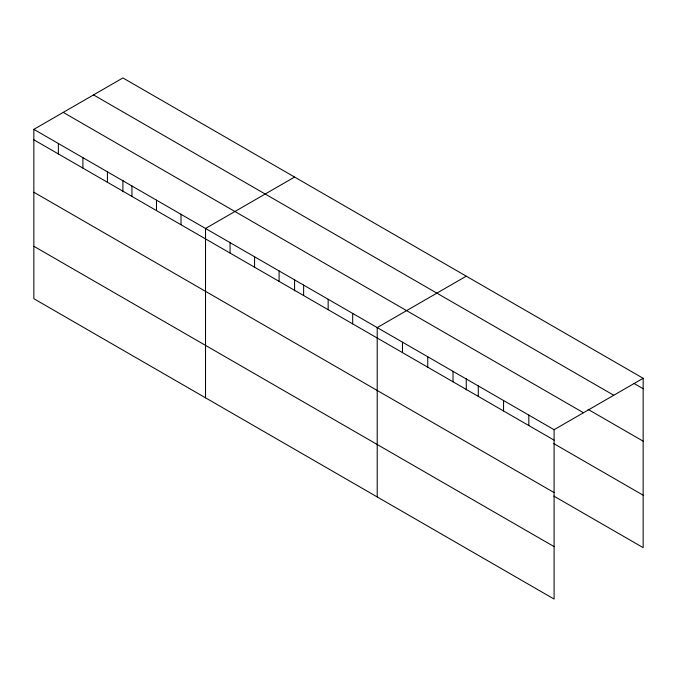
<?xml version="1.0" encoding="UTF-8"?>
<svg xmlns="http://www.w3.org/2000/svg" width="677" height="677" viewBox="0 0 677 677"><rect width="100%" height="100%" fill="white"/><g stroke="black" fill="none" stroke-linecap="round" stroke-linejoin="round"><path stroke-width="1.02" d="M33.85 129.358L554.091 429.709L554.091 599.06L33.85 298.709L33.85 129.358L122.909 77.94L643.15 378.291L643.15 547.642L553.803 496.063M294.588 177.052L205.529 228.471L205.529 397.822M466.267 276.174L377.207 327.592L377.207 496.943M554.091 429.709L643.15 378.291M634.129 383.512L643.15 388.725M93.519 94.907L613.76 395.258M588.101 409.39L643.15 441.167M63.24 112.382L583.481 412.742M33.85 139.784L554.091 440.143M553.803 443.621L643.15 495.2M33.85 192.234L554.091 492.585M33.85 246.267L554.091 546.618M528.822 415.119L528.822 425.554M503.553 400.53L503.553 410.964M478.284 385.949L478.284 396.375M466.267 378.536L466.267 389.96M453.015 371.36L453.015 381.786M427.746 356.771L427.746 367.196M402.476 342.181L402.476 352.615M352.683 313.434L352.683 323.86M328.159 299.268L328.159 309.702M303.635 285.11L303.635 295.544M294.588 279.415L294.588 290.848M279.102 270.952L279.102 281.387M254.577 256.795L254.577 267.22M230.053 242.628L230.053 253.063M181.004 214.313L181.004 224.747M156.48 200.155L156.48 210.589M131.956 185.989L131.956 196.423M122.909 180.294L122.909 191.726M107.423 171.831L107.423 182.265M82.899 157.673L82.899 168.108M58.374 143.516L58.374 153.95"/></g></svg>
